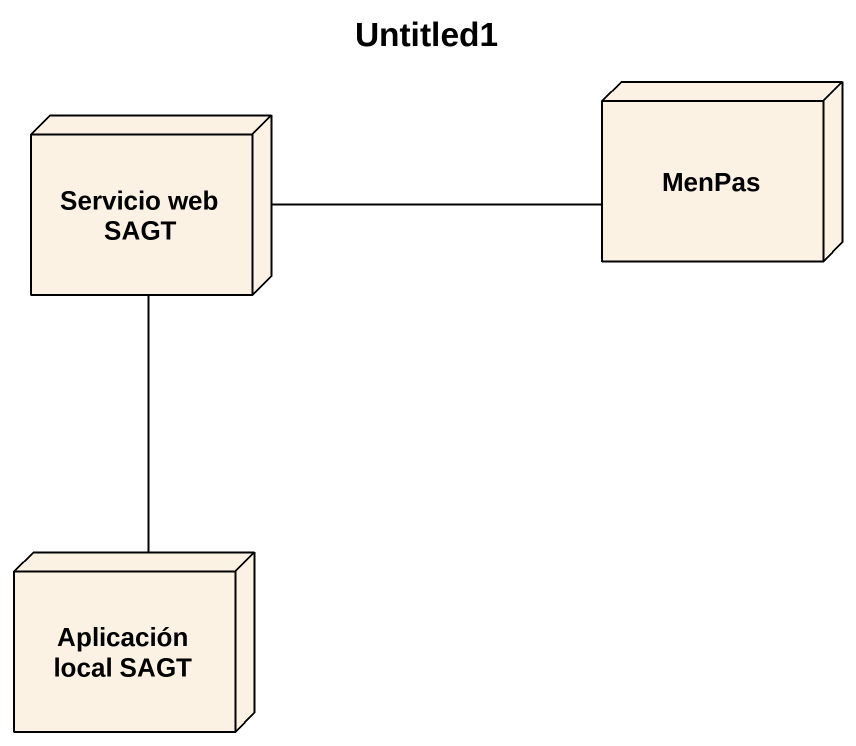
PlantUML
@startuml
title Untitled1
node "Servicio web SAGT" as Servicio_web_SAGT
node MenPas
node "Aplicación local SAGT" as Aplicación_local_SAGT
Servicio_web_SAGT -right- MenPas
Aplicación_local_SAGT -up- Servicio_web_SAGT
@enduml
